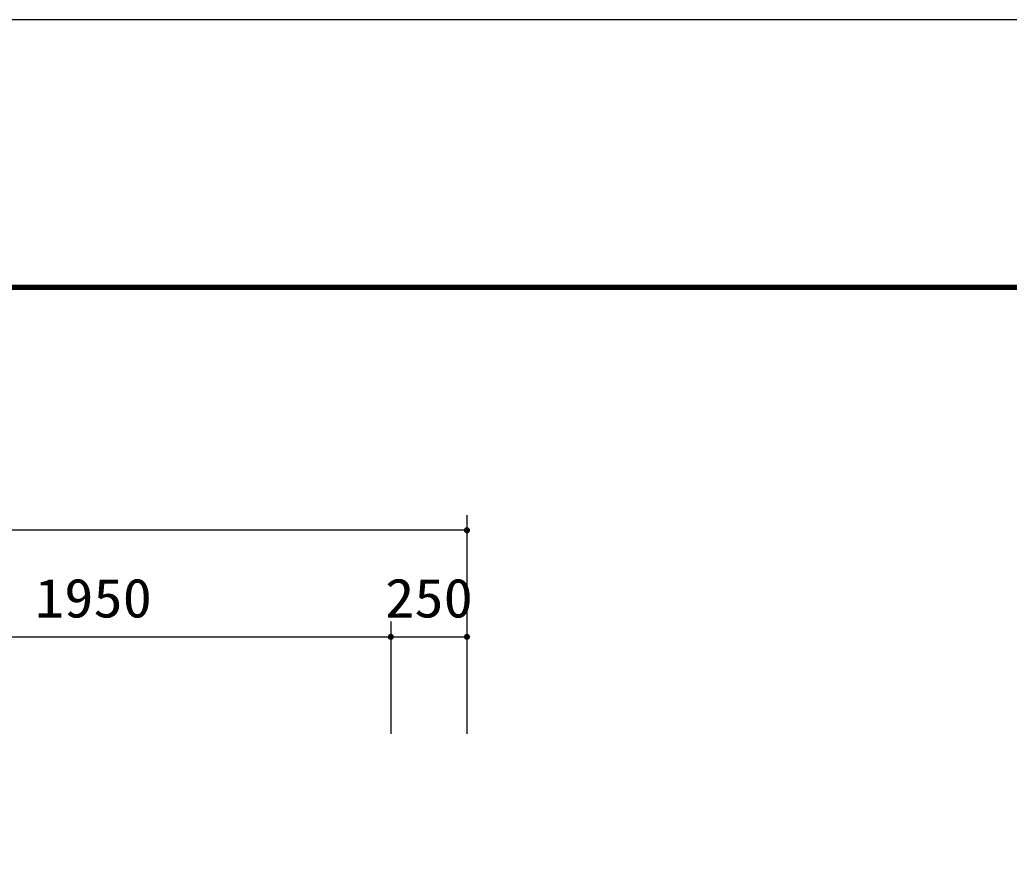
# Model space of a CAD drawing. Units: millimetres, scale not verified. Extents: x -14850 to 14850, y -10500 to 10500.
# Drawn here: x -7400 to -4150, y 7756 to 10500 of the extents above; entities that cross this region are included whole.
import ezdxf
from ezdxf.enums import TextEntityAlignment as Align

# ---------------------------------------------------------------- set-up
doc = ezdxf.new("R2010")
doc.units = ezdxf.units.MM
doc.header["$LTSCALE"] = 50
for name, color, linetype, lineweight in [('0-0_0-2', 5, 'Continuous', 25), ('0-8_図面枠', 7, 'Continuous', 25), ('0-9_Axis_waku', 7, 'Continuous', 25)]:
    doc.layers.add(name, color=color, linetype=linetype, lineweight=lineweight)
doc.styles.add('ＭＳ ゴシック', font='')
doc.styles.get('ＭＳ ゴシック').set_extended_font_data('MS Gothic')

msp = doc.modelspace()

# ---------------------------------------------------------------- linework, layer by layer
at = {"layer": '0-0_0-2', "color": 2}
for p, q in [((-5931.14, 8873.51), (-5931.14, 8473.51)), ((-5931.14, 8823.51), (-10331.14, 8823.51)), ((-6181.14, 8523.51), (-6181.14, 8155.44)), ((-5931.14, 8523.51), (-5931.14, 8155.44)), ((-8131.14, 8473.51), (-6181.14, 8473.51)), ((-6181.14, 8473.51), (-5931.14, 8473.51))]:
    msp.add_line(p, q, dxfattribs=at)
at = {"layer": '0-0_0-2'}
for points in [[(-5931.14, 8823.51), (-5941.14, 8823.51), (-5941.12, 8824.14)], [(-5931.14, 8823.51), (-5941.06, 8822.26), (-5941.14, 8823.51)], [(-5931.14, 8823.51), (-5941.12, 8824.14), (-5940.97, 8825.38)], [(-5931.14, 8823.51), (-5940.83, 8821.02), (-5941.06, 8822.26)], [(-5931.14, 8823.51), (-5940.97, 8825.38), (-5940.65, 8826.6)], [(-5931.14, 8823.51), (-5940.44, 8819.83), (-5940.83, 8821.02)], [(-5931.14, 8833.51), (-5940.65, 8826.6), (-5940.19, 8827.77)], [(-5931.14, 8823.51), (-5940.65, 8826.6), (-5931.14, 8833.51)], [(-5931.14, 8823.51), (-5939.91, 8818.69), (-5940.44, 8819.83)], [(-5931.14, 8833.51), (-5940.19, 8827.77), (-5932.4, 8833.43)], [(-5932.4, 8833.43), (-5940.19, 8827.77), (-5939.59, 8828.87)], [(-5931.14, 8823.51), (-5939.23, 8817.63), (-5939.91, 8818.69)], [(-5932.4, 8833.43), (-5939.59, 8828.87), (-5933.63, 8833.19)], [(-5933.63, 8833.19), (-5939.59, 8828.87), (-5938.85, 8829.88)], [(-5931.14, 8813.51), (-5939.23, 8817.63), (-5931.14, 8823.51)], [(-5931.14, 8813.51), (-5938.43, 8816.66), (-5939.23, 8817.63)], [(-5933.63, 8833.19), (-5938.85, 8829.88), (-5934.82, 8832.81)], [(-5934.82, 8832.81), (-5938.85, 8829.88), (-5937.99, 8830.8)], [(-5931.14, 8813.51), (-5937.52, 8815.8), (-5938.43, 8816.66)], [(-5934.82, 8832.81), (-5937.99, 8830.8), (-5935.96, 8832.27)], [(-5935.96, 8832.27), (-5937.99, 8830.8), (-5937.02, 8831.6)], [(-5931.14, 8813.51), (-5936.5, 8815.07), (-5937.52, 8815.8)], [(-5931.14, 8813.51), (-5935.4, 8814.46), (-5936.5, 8815.07)], [(-5931.14, 8813.51), (-5934.23, 8814), (-5935.4, 8814.46)], [(-5931.14, 8813.51), (-5933.02, 8813.69), (-5934.23, 8814)], [(-5931.14, 8813.51), (-5931.77, 8813.53), (-5933.02, 8813.69)], [(-5930.51, 8833.49), (-5931.14, 8823.51), (-5931.14, 8833.51)], [(-5929.27, 8833.33), (-5931.14, 8823.51), (-5930.51, 8833.49)], [(-5928.05, 8833.02), (-5931.14, 8823.51), (-5929.27, 8833.33)], [(-5926.88, 8832.56), (-5931.14, 8823.51), (-5928.05, 8833.02)], [(-5925.78, 8831.95), (-5931.14, 8823.51), (-5926.88, 8832.56)], [(-5924.77, 8831.21), (-5931.14, 8823.51), (-5925.78, 8831.95)], [(-5923.85, 8830.35), (-5931.14, 8823.51), (-5924.77, 8831.21)], [(-5923.05, 8829.39), (-5931.14, 8823.51), (-5923.85, 8830.35)], [(-5922.38, 8828.33), (-5931.14, 8823.51), (-5923.05, 8829.39)], [(-5922.38, 8828.33), (-5921.14, 8823.51), (-5931.14, 8823.51)], [(-5921.14, 8823.51), (-5931.14, 8813.51), (-5931.14, 8823.51)], [(-5921.16, 8822.88), (-5931.14, 8813.51), (-5921.14, 8823.51)], [(-5921.32, 8821.64), (-5931.14, 8813.51), (-5921.16, 8822.88)], [(-5921.63, 8820.42), (-5931.14, 8813.51), (-5921.32, 8821.64)], [(-5922.09, 8819.25), (-5931.14, 8813.51), (-5921.63, 8820.42)], [(-5922.09, 8819.25), (-5929.89, 8813.59), (-5931.14, 8813.51)], [(-5922.7, 8818.15), (-5929.89, 8813.59), (-5922.09, 8819.25)], [(-5922.7, 8818.15), (-5928.66, 8813.82), (-5929.89, 8813.59)], [(-5923.44, 8817.13), (-5928.66, 8813.82), (-5922.7, 8818.15)], [(-5923.44, 8817.13), (-5927.46, 8814.21), (-5928.66, 8813.82)], [(-5924.3, 8816.22), (-5927.46, 8814.21), (-5923.44, 8817.13)], [(-5924.3, 8816.22), (-5926.33, 8814.75), (-5927.46, 8814.21)], [(-5925.26, 8815.42), (-5926.33, 8814.75), (-5924.3, 8816.22)], [(-5921.84, 8827.19), (-5921.14, 8823.51), (-5922.38, 8828.33)], [(-5921.46, 8826), (-5921.14, 8823.51), (-5921.84, 8827.19)], [(-5921.22, 8824.76), (-5921.14, 8823.51), (-5921.46, 8826)], [(-6181.14, 8483.51), (-6190.96, 8475.38), (-6190.65, 8476.6)], [(-6181.14, 8473.51), (-6190.96, 8475.38), (-6181.14, 8483.51)], [(-6181.14, 8483.51), (-6190.65, 8476.6), (-6182.39, 8483.43)], [(-6182.39, 8483.43), (-6190.65, 8476.6), (-6190.19, 8477.77)], [(-6182.39, 8483.43), (-6190.19, 8477.77), (-6183.63, 8483.19)], [(-6183.63, 8483.19), (-6190.19, 8477.77), (-6189.58, 8478.87)], [(-6183.63, 8483.19), (-6189.58, 8478.87), (-6184.82, 8482.81)], [(-6184.82, 8482.81), (-6189.58, 8478.87), (-6188.84, 8479.88)], [(-6184.82, 8482.81), (-6188.84, 8479.88), (-6185.96, 8482.27)], [(-6185.96, 8482.27), (-6188.84, 8479.88), (-6187.98, 8480.8)], [(-6185.96, 8482.27), (-6187.98, 8480.8), (-6187.02, 8481.6)], [(-6180.51, 8483.49), (-6181.14, 8473.51), (-6181.14, 8483.51)], [(-6179.27, 8483.33), (-6181.14, 8473.51), (-6180.51, 8483.49)], [(-6178.05, 8483.02), (-6181.14, 8473.51), (-6179.27, 8483.33)], [(-6176.88, 8482.56), (-6181.14, 8473.51), (-6178.05, 8483.02)], [(-6175.78, 8481.95), (-6181.14, 8473.51), (-6176.88, 8482.56)], [(-6174.77, 8481.21), (-6181.14, 8473.51), (-6175.78, 8481.95)], [(-6173.85, 8480.35), (-6181.14, 8473.51), (-6174.77, 8481.21)], [(-5931.14, 8483.51), (-5940.65, 8476.6), (-5940.19, 8477.77)], [(-5931.14, 8473.51), (-5940.65, 8476.6), (-5931.14, 8483.51)], [(-5931.14, 8483.51), (-5940.19, 8477.77), (-5932.4, 8483.43)], [(-5932.4, 8483.43), (-5940.19, 8477.77), (-5939.59, 8478.87)], [(-5932.4, 8483.43), (-5939.59, 8478.87), (-5933.63, 8483.19)], [(-5933.63, 8483.19), (-5939.59, 8478.87), (-5938.85, 8479.88)], [(-5933.63, 8483.19), (-5938.85, 8479.88), (-5934.82, 8482.81)], [(-5934.82, 8482.81), (-5938.85, 8479.88), (-5937.99, 8480.8)], [(-5934.82, 8482.81), (-5937.99, 8480.8), (-5935.96, 8482.27)], [(-5935.96, 8482.27), (-5937.99, 8480.8), (-5937.02, 8481.6)], [(-5930.51, 8483.49), (-5931.14, 8473.51), (-5931.14, 8483.51)], [(-5929.27, 8483.33), (-5931.14, 8473.51), (-5930.51, 8483.49)], [(-5928.05, 8483.02), (-5931.14, 8473.51), (-5929.27, 8483.33)], [(-5926.88, 8482.56), (-5931.14, 8473.51), (-5928.05, 8483.02)], [(-5925.78, 8481.95), (-5931.14, 8473.51), (-5926.88, 8482.56)], [(-5924.77, 8481.21), (-5931.14, 8473.51), (-5925.78, 8481.95)], [(-5923.85, 8480.35), (-5931.14, 8473.51), (-5924.77, 8481.21)], [(-6181.14, 8473.51), (-6191.14, 8473.51), (-6191.12, 8474.14)], [(-6181.14, 8473.51), (-6191.06, 8472.26), (-6191.14, 8473.51)], [(-6181.14, 8473.51), (-6191.12, 8474.14), (-6190.96, 8475.38)], [(-6181.14, 8473.51), (-6190.83, 8471.02), (-6191.06, 8472.26)], [(-6181.14, 8473.51), (-6190.44, 8469.83), (-6190.83, 8471.02)], [(-6181.14, 8473.51), (-6189.9, 8468.69), (-6190.44, 8469.83)], [(-6181.14, 8473.51), (-6189.23, 8467.63), (-6189.9, 8468.69)], [(-6181.14, 8473.51), (-6188.43, 8466.66), (-6189.23, 8467.63)], [(-6181.14, 8463.51), (-6188.43, 8466.66), (-6181.14, 8473.51)], [(-6181.14, 8463.51), (-6187.51, 8465.8), (-6188.43, 8466.66)], [(-6181.14, 8463.51), (-6186.5, 8465.07), (-6187.51, 8465.8)], [(-6181.14, 8463.51), (-6185.4, 8464.46), (-6186.5, 8465.07)], [(-6181.14, 8463.51), (-6184.23, 8464), (-6185.4, 8464.46)], [(-6181.14, 8463.51), (-6183.01, 8463.69), (-6184.23, 8464)], [(-6181.14, 8463.51), (-6181.77, 8463.53), (-6183.01, 8463.69)], [(-6173.05, 8479.39), (-6181.14, 8473.51), (-6173.85, 8480.35)], [(-6173.05, 8479.39), (-6171.14, 8473.51), (-6181.14, 8473.51)], [(-6171.14, 8473.51), (-6181.14, 8463.51), (-6181.14, 8473.51)], [(-6171.16, 8472.88), (-6181.14, 8463.51), (-6171.14, 8473.51)], [(-6171.32, 8471.64), (-6181.14, 8463.51), (-6171.16, 8472.88)], [(-6171.63, 8470.42), (-6181.14, 8463.51), (-6171.32, 8471.64)], [(-6171.63, 8470.42), (-6179.89, 8463.59), (-6181.14, 8463.51)], [(-6172.09, 8469.25), (-6179.89, 8463.59), (-6171.63, 8470.42)], [(-6172.09, 8469.25), (-6178.65, 8463.82), (-6179.89, 8463.59)], [(-6172.7, 8468.15), (-6178.65, 8463.82), (-6172.09, 8469.25)], [(-6172.7, 8468.15), (-6177.46, 8464.21), (-6178.65, 8463.82)], [(-6173.43, 8467.13), (-6177.46, 8464.21), (-6172.7, 8468.15)], [(-6173.43, 8467.13), (-6176.32, 8464.75), (-6177.46, 8464.21)], [(-6174.29, 8466.22), (-6176.32, 8464.75), (-6173.43, 8467.13)], [(-6174.29, 8466.22), (-6175.26, 8465.42), (-6176.32, 8464.75)], [(-6172.38, 8478.33), (-6171.14, 8473.51), (-6173.05, 8479.39)], [(-6171.84, 8477.19), (-6171.14, 8473.51), (-6172.38, 8478.33)], [(-6171.45, 8476), (-6171.14, 8473.51), (-6171.84, 8477.19)], [(-6171.22, 8474.76), (-6171.14, 8473.51), (-6171.45, 8476)], [(-5931.14, 8473.51), (-5941.14, 8473.51), (-5941.12, 8474.14)], [(-5931.14, 8473.51), (-5941.06, 8472.26), (-5941.14, 8473.51)], [(-5931.14, 8473.51), (-5941.12, 8474.14), (-5940.97, 8475.38)], [(-5931.14, 8473.51), (-5940.83, 8471.02), (-5941.06, 8472.26)], [(-5931.14, 8473.51), (-5940.97, 8475.38), (-5940.65, 8476.6)], [(-5931.14, 8473.51), (-5940.44, 8469.83), (-5940.83, 8471.02)], [(-5931.14, 8473.51), (-5939.91, 8468.69), (-5940.44, 8469.83)], [(-5931.14, 8473.51), (-5939.23, 8467.63), (-5939.91, 8468.69)], [(-5931.14, 8463.51), (-5939.23, 8467.63), (-5931.14, 8473.51)], [(-5931.14, 8463.51), (-5938.43, 8466.66), (-5939.23, 8467.63)], [(-5931.14, 8463.51), (-5937.52, 8465.8), (-5938.43, 8466.66)], [(-5931.14, 8463.51), (-5936.5, 8465.07), (-5937.52, 8465.8)], [(-5931.14, 8463.51), (-5935.4, 8464.46), (-5936.5, 8465.07)], [(-5931.14, 8463.51), (-5934.23, 8464), (-5935.4, 8464.46)], [(-5931.14, 8463.51), (-5933.02, 8463.69), (-5934.23, 8464)], [(-5931.14, 8463.51), (-5931.77, 8463.53), (-5933.02, 8463.69)], [(-5923.05, 8479.39), (-5931.14, 8473.51), (-5923.85, 8480.35)], [(-5922.38, 8478.33), (-5931.14, 8473.51), (-5923.05, 8479.39)], [(-5922.38, 8478.33), (-5921.14, 8473.51), (-5931.14, 8473.51)], [(-5921.14, 8473.51), (-5931.14, 8463.51), (-5931.14, 8473.51)], [(-5921.16, 8472.88), (-5931.14, 8463.51), (-5921.14, 8473.51)], [(-5921.32, 8471.64), (-5931.14, 8463.51), (-5921.16, 8472.88)], [(-5921.63, 8470.42), (-5931.14, 8463.51), (-5921.32, 8471.64)], [(-5922.09, 8469.25), (-5931.14, 8463.51), (-5921.63, 8470.42)], [(-5922.09, 8469.25), (-5929.89, 8463.59), (-5931.14, 8463.51)], [(-5922.7, 8468.15), (-5929.89, 8463.59), (-5922.09, 8469.25)], [(-5922.7, 8468.15), (-5928.66, 8463.82), (-5929.89, 8463.59)], [(-5923.44, 8467.13), (-5928.66, 8463.82), (-5922.7, 8468.15)], [(-5923.44, 8467.13), (-5927.46, 8464.21), (-5928.66, 8463.82)], [(-5924.3, 8466.22), (-5927.46, 8464.21), (-5923.44, 8467.13)], [(-5924.3, 8466.22), (-5926.33, 8464.75), (-5927.46, 8464.21)], [(-5925.26, 8465.42), (-5926.33, 8464.75), (-5924.3, 8466.22)], [(-5921.84, 8477.19), (-5921.14, 8473.51), (-5922.38, 8478.33)], [(-5921.46, 8476), (-5921.14, 8473.51), (-5921.84, 8477.19)], [(-5921.22, 8474.76), (-5921.14, 8473.51), (-5921.46, 8476)]]:
    msp.add_solid(points, dxfattribs=at)
at = {"layer": '0-8_図面枠'}
msp.add_lwpolyline([(-14850, -10500), (14850, -10500), (14850, 10500), (-14850, 10500)], close=True, dxfattribs=at)
at = {"layer": '0-9_Axis_waku'}
for p, q in [((-12964, 9629), (14014, 9629)), ((-12963, 9628), (14013, 9628)), ((-12962, 9627), (14012, 9627)), ((-12961, 9626), (14011, 9626)), ((-12960, 9625), (14010, 9625)), ((-12959, 9624), (14009, 9624)), ((-12958, 9623), (14008, 9623)), ((-12957, 9622), (14007, 9622)), ((-12956, 9621), (14006, 9621)), ((-12955, 9620), (14005, 9620)), ((-12954, 9619), (14004, 9619)), ((-12953, 9618), (14003, 9618)), ((-12952, 9617), (14002, 9617)), ((-12951, 9616), (14001, 9616)), ((-12950, 9615), (14000, 9615))]:
    msp.add_line(p, q, dxfattribs=at)

# ---------------------------------------------------------------- texts
at = {"layer": '0-0_0-2', "color": 4, "style": 'ＭＳ ゴシック', "width": 1.1}
for s, p in [('1950', (-7349.89, 8498.51)), ('250', (-6199.89, 8498.51))]:
    msp.add_text(s, height=128.4, dxfattribs=at).set_placement(p, align=Align.BOTTOM_LEFT)

doc.saveas('drawing.dxf')
